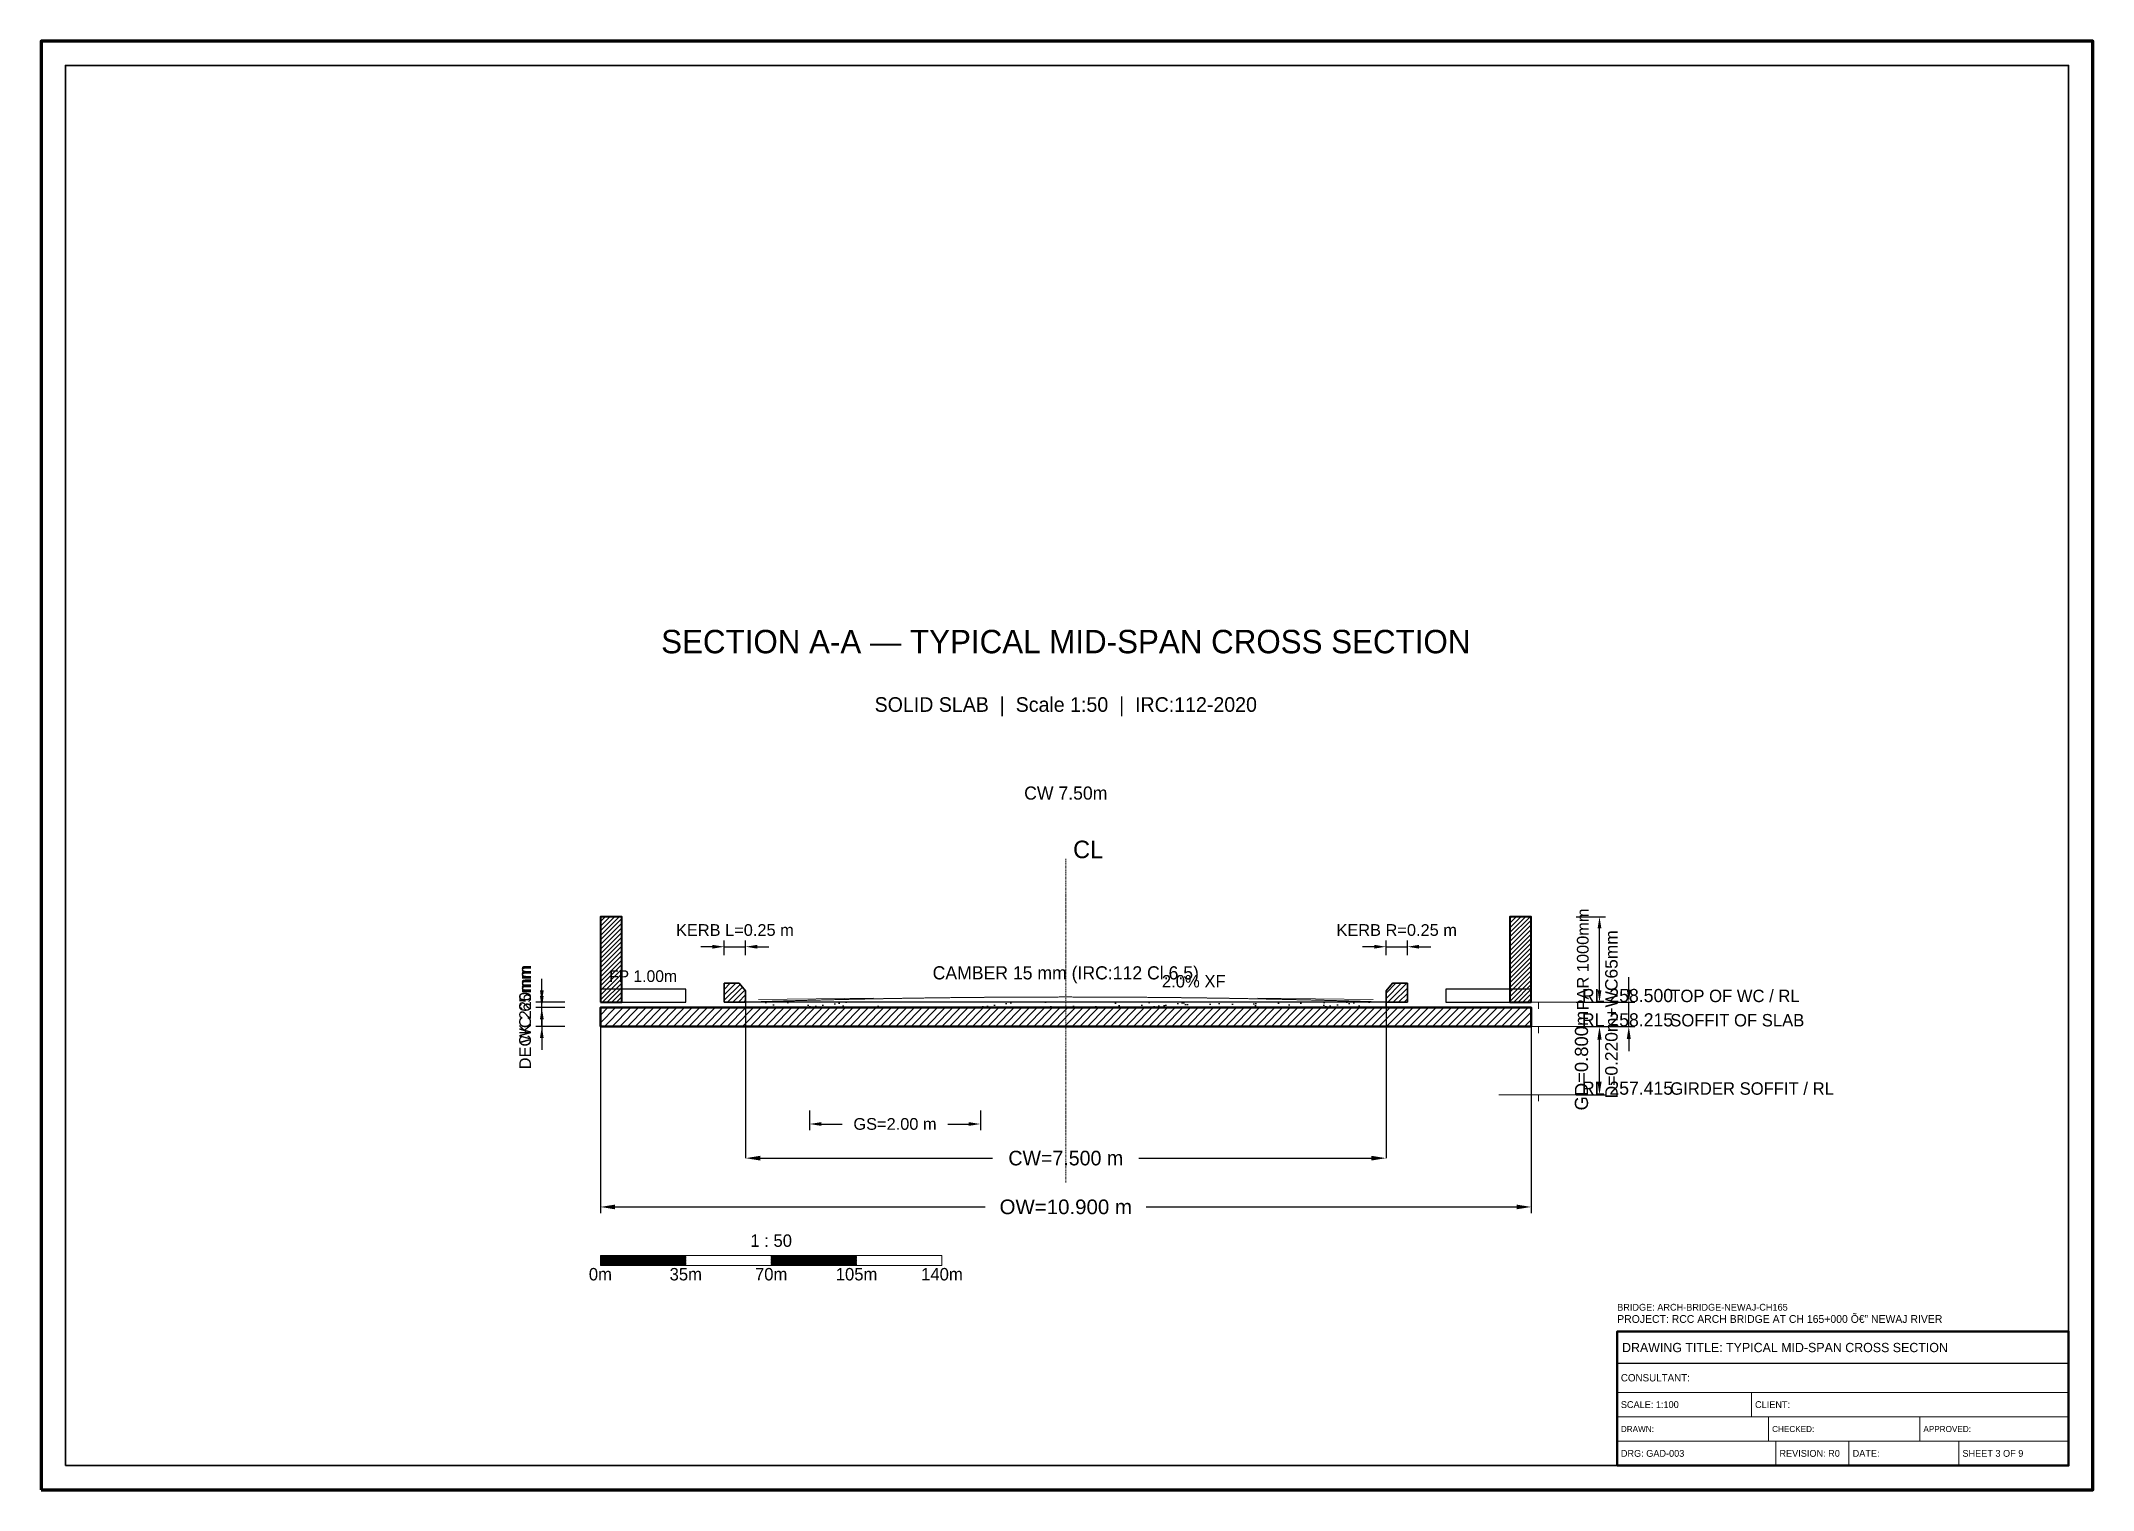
# Model space of a CAD drawing. Header units: metres. Extents: x 0 to 841, y 0 to 594.
import ezdxf
from ezdxf.enums import TextEntityAlignment as Align

# ---------------------------------------------------------------- set-up
doc = ezdxf.new("R2010")
doc.units = ezdxf.units.M
doc.linetypes.add('CENTER', pattern=[1.5, 0.75, -0.25, 0.25, -0.25])
doc.linetypes.add('DASHED', pattern=[0.5, 0.375, -0.125])
for name, color, linetype, lineweight in [('BORDER-INNER', 7, 'Continuous', 35), ('BORDER-OUTER', 7, 'Continuous', 70), ('DIM-LEVEL', 3, 'Continuous', 18), ('DIM-LINEAR', 3, 'Continuous', 18), ('DIM-SLOPE', 3, 'Continuous', 18), ('STRUC-CENTRE', 6, 'CENTER', 18), ('STRUC-HATCHING', 8, 'Continuous', 18), ('SUPER-CAMBER', 6, 'DASHED', 18), ('SUPER-DECK', 2, 'Continuous', 50), ('SUPER-FOOTPATH', 7, 'Continuous', 25), ('SUPER-KERB', 7, 'Continuous', 25), ('SUPER-PARAPET', 2, 'Continuous', 35), ('SUPER-WEARING', 8, 'Continuous', 25), ('SYM-SCALE', 7, 'Continuous', 13), ('TEXT-GENERAL', 7, 'Continuous', 18), ('TEXT-HEADER', 7, 'Continuous', 25), ('TEXT-LEVEL', 5, 'Continuous', 18), ('TEXT-SPEC', 7, 'Continuous', 13), ('TEXT-TITLE', 7, 'Continuous', 25), ('TITLEBLK-BOX', 7, 'Continuous', 50), ('TITLEBLK-TEXT', 7, 'Continuous', 18)]:
    doc.layers.add(name, color=color, linetype=linetype, lineweight=lineweight)
doc.styles.add('BRIDGE_STD', font='Arial.ttf')
doc.dimstyles.new('BRG_DIM', dxfattribs={"dimtxt": 0.006, "dimasz": 6, "dimexe": 1.25, "dimexo": 0.625, "dimtad": 1, "dimcen": 2.5, "dimazin": 3, "dimtfac": 1, "dimtmove": 0, "dimatfit": 3})
doc.dimstyles.new('pmb100', dxfattribs={"dimtxt": 2.5, "dimasz": 0.9375, "dimexe": 2.5, "dimexo": 2.5, "dimtad": 0, "dimtih": 1, "dimdec": 0, "dimtxsty": 'BRIDGE_STD', "dimcen": 2.5, "dimazin": 3, "dimtfac": 1, "dimtmove": 0, "dimatfit": 3})

# ---------------------------------------------------------------- blocks, each defined once
blk = doc.blocks.new('_CLOSEDFILLED')
at = {"color": 0, "linetype": 'BYBLOCK'}
blk.add_solid([(-1, 0.16), (0, 0), (-1, -0.16)], dxfattribs=at)
blk = doc.blocks.new('*D1')
for p, q in [((288.75, 200), (288.75, 136.025)), ((551.25, 200), (551.25, 136.025)), ((294.75, 136.025), (390, 136.025)), ((450, 136.025), (545.25, 136.025))]:
    blk.add_line(p, q)
at = {"layer": 'Defpoints'}
for p in [(288.75, 200), (551.25, 200), (288.75, 136.025)]:
    blk.add_point(p, dxfattribs=at)
at = {"layer": 'DIM-LINEAR', "xscale": 6, "yscale": 6, "rotation": 180}
blk.add_blockref('_CLOSEDFILLED', (288.75, 136.025), dxfattribs=at)
at = {"layer": 'DIM-LINEAR', "xscale": 6, "yscale": 6}
blk.add_blockref('_CLOSEDFILLED', (551.25, 136.025), dxfattribs=at)
at = {"layer": 'DIM-LINEAR', "color": 3, "insert": (420, 136.025), "char_height": 6, "attachment_point": 5}
blk.add_mtext('CW=7.500 m', dxfattribs=at)

msp = doc.modelspace()

# ---------------------------------------------------------------- hatches: boundary and pattern name
at = {"layer": 'STRUC-HATCHING'}
h = msp.add_hatch(dxfattribs=at)
h.set_pattern_fill('ANSI31', scale=0.42)
h.paths.add_polyline_path([(229.25, 200), (238, 200), (238, 235), (229.25, 235)])
h = msp.add_hatch(dxfattribs=at)
h.set_pattern_fill('ANSI31', scale=0.42)
h.paths.add_polyline_path([(602, 200), (610.75, 200), (610.75, 235), (602, 235)])
h = msp.add_hatch(dxfattribs=at)
h.set_pattern_fill('ANSI31', scale=0.49)
h.paths.add_polyline_path([(280, 200), (288.75, 200), (288.75, 204.62), (286.125, 207.7), (280, 207.7)])
h = msp.add_hatch(dxfattribs=at)
h.set_pattern_fill('ANSI31', scale=0.49)
h.paths.add_polyline_path([(551.25, 200), (560, 200), (560, 207.7), (553.875, 207.7), (551.25, 204.62)])
h = msp.add_hatch(dxfattribs=at)
h.set_pattern_fill('ANSI31', scale=0.7)
h.paths.add_polyline_path([(229.25, 190.025), (610.75, 190.025), (610.75, 197.725), (229.25, 197.725)])
at = {"layer": 'SUPER-WEARING'}
h = msp.add_hatch(dxfattribs=at)
h.set_pattern_fill('AR-SAND', scale=0.14)
h.paths.add_polyline_path([(288.75, 197.725), (551.25, 197.725), (551.25, 200), (288.75, 200)])
at = {"layer": 'SYM-SCALE'}
h = msp.add_hatch(dxfattribs=at)
h.set_pattern_fill('SOLID')
h.paths.add_polyline_path([(229.25, 92.025), (264.25, 92.025), (264.25, 96.105), (229.25, 96.105)])
h = msp.add_hatch(dxfattribs=at)
h.set_pattern_fill('SOLID')
h.paths.add_polyline_path([(299.25, 92.025), (334.25, 92.025), (334.25, 96.105), (299.25, 96.105)])

# ---------------------------------------------------------------- linework, layer by layer
at = {"layer": 'BORDER-INNER'}
msp.add_lwpolyline([(10, 10), (831, 10), (831, 584), (10, 584), (10, 10)], dxfattribs=at)
at = {"layer": 'BORDER-OUTER'}
msp.add_lwpolyline([(0, 0), (841, 0), (841, 594), (0, 594), (0, 0)], dxfattribs=at)
at = {"layer": 'DIM-LEVEL'}
for p, q in [((597.55, 200), (629.95, 200)), ((613.75, 200), (613.75, 197.3)), ((597.55, 190.025), (629.95, 190.025)), ((613.75, 190.025), (613.75, 187.325)), ((597.55, 162.025), (629.95, 162.025)), ((613.75, 162.025), (613.75, 159.325))]:
    msp.add_line(p, q, dxfattribs=at)
at = {"layer": 'DIM-SLOPE', "color": 3}
for p, q in [((341.25, 201.575), (294, 201.102)), ((498.75, 201.575), (546, 201.102))]:
    msp.add_line(p, q, dxfattribs=at)
at = {"layer": 'STRUC-CENTRE'}
msp.add_line((420, 126.025), (420, 259), dxfattribs=at)
at = {"layer": 'SUPER-CAMBER', "color": 6}
msp.add_lwpolyline([(288.75, 200), (301.875, 200.399), (315, 200.756), (328.125, 201.071), (341.25, 201.344), (354.375, 201.575), (367.5, 201.764), (380.625, 201.911), (393.75, 202.016), (406.875, 202.079), (420, 202.1), (433.125, 202.079), (446.25, 202.016), (459.375, 201.911), (472.5, 201.764), (485.625, 201.575), (498.75, 201.344), (511.875, 201.071), (525, 200.756), (538.125, 200.399), (551.25, 200)], dxfattribs=at)
at = {"layer": 'SUPER-DECK', "lineweight": 50}
msp.add_lwpolyline([(229.25, 190.025), (610.75, 190.025), (610.75, 197.725), (229.25, 197.725), (229.25, 190.025)], dxfattribs=at)
at = {"layer": 'SUPER-FOOTPATH', "lineweight": 25}
for points in [[(229.25, 200), (264.25, 200), (264.25, 205.25), (229.25, 205.25), (229.25, 200)], [(575.75, 200), (610.75, 200), (610.75, 205.25), (575.75, 205.25), (575.75, 200)]]:
    msp.add_lwpolyline(points, dxfattribs=at)
at = {"layer": 'SUPER-KERB', "lineweight": 35}
for points in [[(280, 200), (288.75, 200), (288.75, 204.62), (286.125, 207.7), (280, 207.7), (280, 200)], [(551.25, 200), (560, 200), (560, 207.7), (553.875, 207.7), (551.25, 204.62), (551.25, 200)]]:
    msp.add_lwpolyline(points, dxfattribs=at)
at = {"layer": 'SUPER-PARAPET', "lineweight": 40}
for points in [[(229.25, 200), (238, 200), (238, 235), (229.25, 235), (229.25, 200)], [(602, 200), (610.75, 200), (610.75, 235), (602, 235), (602, 200)]]:
    msp.add_lwpolyline(points, dxfattribs=at)
at = {"layer": 'SUPER-WEARING'}
msp.add_lwpolyline([(288.75, 197.725), (551.25, 197.725), (551.25, 200), (288.75, 200), (288.75, 197.725)], dxfattribs=at)
at = {"layer": 'SYM-SCALE'}
msp.add_lwpolyline([(229.25, 92.025), (369.25, 92.025), (369.25, 96.105), (229.25, 96.105), (229.25, 92.025)], dxfattribs=at)
at = {"layer": 'TITLEBLK-BOX', "lineweight": 50}
msp.add_lwpolyline([(646, 10), (831, 10), (831, 65), (646, 65), (646, 10)], dxfattribs=at)
at = {"layer": 'TITLEBLK-BOX', "lineweight": 30}
msp.add_lwpolyline([(646, 52), (831, 52), (831, 65), (646, 65), (646, 52)], dxfattribs=at)
at = {"layer": 'TITLEBLK-BOX', "lineweight": 18}
for points in [[(646, 40), (831, 40), (831, 52), (646, 52), (646, 40)], [(646, 30), (701, 30), (701, 40), (646, 40), (646, 30)], [(701, 30), (831, 30), (831, 40), (701, 40), (701, 30)], [(646, 20), (708, 20), (708, 30), (646, 30), (646, 20)], [(708, 20), (770, 20), (770, 30), (708, 30), (708, 20)], [(770, 20), (831, 20), (831, 30), (770, 30), (770, 20)], [(646, 10), (711, 10), (711, 20), (646, 20), (646, 10)], [(711, 10), (741, 10), (741, 20), (711, 20), (711, 10)], [(741, 10), (786, 10), (786, 20), (741, 20), (741, 10)], [(786, 10), (831, 10), (831, 20), (786, 20), (786, 10)]]:
    msp.add_lwpolyline(points, dxfattribs=at)

# ---------------------------------------------------------------- texts
at = {"layer": 'DIM-SLOPE', "color": 3}
msp.add_text('2.0% XF', height=5.1, dxfattribs=at).set_placement((459.375, 206))
at = {"layer": 'STRUC-CENTRE'}
msp.add_text('CL', height=7.2, dxfattribs=at).set_placement((423, 259))
at = {"layer": 'SUPER-CAMBER', "color": 6}
msp.add_text('CAMBER 15 mm (IRC:112 Cl.6.5)', height=5.4, dxfattribs=at).set_placement((420, 209.3), align=Align.CENTER)
at = {"layer": 'TEXT-GENERAL'}
for s, height, p in [('CW 7.50m', 5.4, (420, 283)), ('FP 1.00m', 4.8, (246.75, 208.25)), ('1 : 50', 5.1, (299.25, 99.675)), ('0m', 5.1, (229.25, 85.905)), ('35m', 5.1, (264.25, 85.905)), ('70m', 5.1, (299.25, 85.905)), ('105m', 5.1, (334.25, 85.905)), ('140m', 5.1, (369.25, 85.905))]:
    msp.add_text(s, height=height, dxfattribs=at).set_placement(p, align=Align.CENTER)
at = {"layer": 'TEXT-HEADER'}
msp.add_text('SECTION A-A — TYPICAL MID-SPAN CROSS SECTION', height=9.6, dxfattribs=at).set_placement((420, 343), align=Align.CENTER)
at = {"layer": 'TEXT-LEVEL'}
for s, height, p in [('RL 258.500', 5.4, (631.57, 200)), ('TOP OF WC / RL', 5.1, (667.75, 200)), ('RL 258.215', 5.4, (631.57, 190.025)), ('SOFFIT OF SLAB', 5.1, (667.75, 190.025)), ('RL 257.415', 5.4, (631.57, 162.025)), ('GIRDER SOFFIT / RL', 5.1, (667.75, 162.025))]:
    msp.add_text(s, height=height, dxfattribs=at).set_placement(p)
at = {"layer": 'TEXT-SPEC'}
msp.add_text('SOLID SLAB  |  Scale 1:50  |  IRC:112-2020', height=6, dxfattribs=at).set_placement((420, 319), align=Align.CENTER)
at = {"layer": 'TEXT-TITLE'}
for s, height, p in [('PROJECT: RCC ARCH BRIDGE AT CH 165+000 â€” NEWAJ RIVER', 3.2, (646, 68.5)), ('DRAWING TITLE: TYPICAL MID-SPAN CROSS SECTION', 3.8, (648, 56.5))]:
    msp.add_text(s, height=height, dxfattribs=at).set_placement(p)
at = {"layer": 'TITLEBLK-TEXT'}
for s, height, p in [('BRIDGE: ARCH-BRIDGE-NEWAJ-CH165', 2.8, (646, 73.5)), ('CONSULTANT: ', 3, (647.5, 44.5)), ('SCALE: 1:100', 2.8, (647.5, 33.6)), ('CLIENT: ', 2.8, (702.5, 33.6)), ('DRAWN: ', 2.5, (647.5, 23.75)), ('CHECKED: ', 2.5, (709.5, 23.75)), ('APPROVED: ', 2.5, (771.5, 23.75)), ('DRG: GAD-003', 2.8, (647.5, 13.6)), ('REVISION: R0', 2.8, (712.5, 13.6)), ('DATE: ', 2.8, (742.5, 13.6)), ('SHEET 3 OF 9', 2.8, (787.5, 13.6))]:
    msp.add_text(s, height=height, dxfattribs=at).set_placement(p)

# ---------------------------------------------------------------- dimensions: what is measured, and where the dimension line sits
at = {"layer": 'DIM-LINEAR'}
for base, p1, p2, text, override in [((280, 222.7), (280, 216.7), (288.75, 216.7), 'KERB L=0.25 m', {"dimtxt": 4.8, "dimasz": 4.8, "dimgap": 1.92, "dimclrt": 3}), ((551.25, 222.7), (551.25, 216.7), (560, 216.7), 'KERB R=0.25 m', {"dimtxt": 4.8, "dimasz": 4.8, "dimgap": 1.92, "dimclrt": 3}), ((229.25, 116.025), (229.25, 200), (610.75, 200), 'OW=10.900 m', {"dimtxt": 6, "dimasz": 6, "dimgap": 2.4, "dimclrt": 3}), ((315, 150.025), (315, 158.025), (385, 158.025), 'GS=2.00 m', {"dimtxt": 4.8, "dimasz": 4.8, "dimgap": 1.92, "dimclrt": 3})]:
    msp.add_linear_dim(base=base, p1=p1, p2=p2, text=text, dimstyle='pmb100', override=override, dxfattribs=at).render()
for base, p1, p2, text, override in [((638.75, 200), (626.75, 200), (626.75, 235), 'PAR 1000mm', {"dimtxt": 4.8, "dimasz": 4.8, "dimgap": 1.92, "dimclrt": 3}), ((650.75, 190.025), (626.75, 190.025), (626.75, 200), 'D=0.220m+WC65mm', {"dimtxt": 5.1, "dimasz": 5.1, "dimgap": 2.04, "dimclrt": 3}), ((205.25, 190.025), (217.25, 190.025), (217.25, 197.725), 'DECK 220mm', {"dimtxt": 4.8, "dimasz": 4.8, "dimgap": 1.92, "dimclrt": 3}), ((205.25, 197.725), (217.25, 197.725), (217.25, 200), 'WC 65mm', {"dimtxt": 4.8, "dimasz": 4.8, "dimgap": 1.92, "dimclrt": 3}), ((638.75, 162.025), (626.75, 162.025), (626.75, 190.025), 'GD=0.800m', {"dimtxt": 5.4, "dimasz": 5.4, "dimgap": 2.16, "dimclrt": 3})]:
    msp.add_linear_dim(base=base, p1=p1, p2=p2, angle=90, text=text, dimstyle='pmb100', override=override, dxfattribs=at).render()
dim = msp.add_linear_dim(base=(288.75, 136.025), p1=(288.75, 200), p2=(551.25, 200), text='CW=7.500 m', dimstyle='BRG_DIM', override={"dimtxt": 6, "dimasz": 6, "dimgap": 2.4, "dimclrt": 3}, dxfattribs=at)
dim.commit()
dim.dimension.update_dxf_attribs({"geometry": '*D1', "text_midpoint": (420, 136.025)})

doc.saveas('drawing.dxf')
